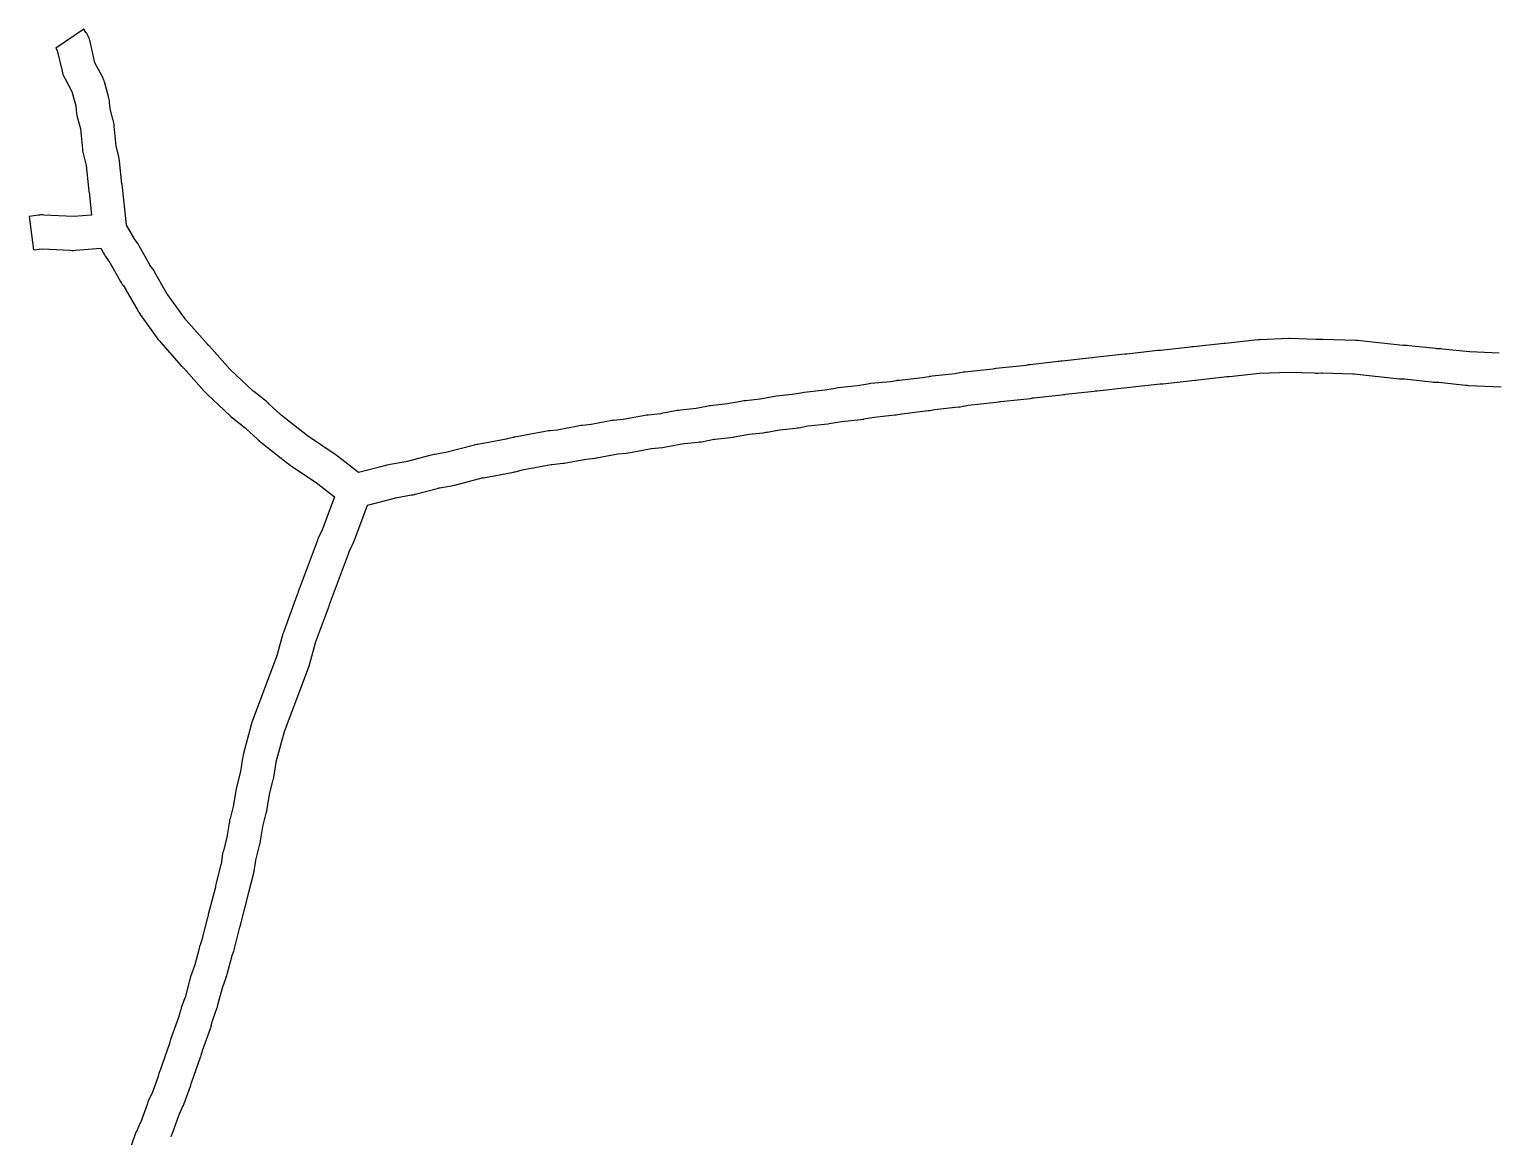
# Model space of a CAD drawing. Extents: x -48 to 255, y 1889 to 2265.
# Drawn here: x 5.3 to 79, y 2096 to 2151.7 of the extents above; entities that cross this region are included whole.
import ezdxf

# ---------------------------------------------------------------- set-up
doc = ezdxf.new("R2010")
doc.units = 0
doc.layers.get('0').update_dxf_attribs({"linetype": 'CONTINUOUS'})

msp = doc.modelspace()

# ---------------------------------------------------------------- linework, layer by layer
at = {"color": 7}
for points in [[(79.186483, 2135.414254), (77.706769, 2135.478866), (77.700152, 2135.478866), (76.343211, 2135.621026), (76.272148, 2135.633929), (76.259245, 2135.633929), (76.252629, 2135.633929), (76.136307, 2135.640545), (76.052308, 2135.640545), (75.994147, 2135.647162), (74.637206, 2135.789322), (74.566143, 2135.802224), (74.55324, 2135.802224), (74.546624, 2135.802224), (74.494914, 2135.802224), (74.462492, 2135.802224), (74.404331, 2135.802224), (74.371909, 2135.808841), (74.346104, 2135.808841), (72.06515, 2136.047936), (72.00699, 2136.054553), (71.981184, 2136.054553), (70.320547, 2136.112713), (70.230096, 2136.112713), (70.029776, 2136.106097), (69.971615, 2136.106097), (68.679289, 2136.151322), (68.614677, 2136.151322), (67.15435, 2136.093161), (67.070351, 2136.093161), (66.902353, 2136.073642), (65.422643, 2135.912095), (65.390221, 2135.912095), (65.364416, 2135.912095), (65.338611, 2135.905478), (63.807204, 2135.73748), (63.781399, 2135.73748), (63.723238, 2135.730863), (63.671528, 2135.724247), (62.159505, 2135.556248), (62.11428, 2135.556248), (62.017345, 2135.549632), (60.453632, 2135.375182), (60.369633, 2135.368566), (60.363016, 2135.368566), (58.812226, 2135.194116), (58.741163, 2135.187499), (58.72826, 2135.187499), (58.721643, 2135.187499), (58.715027, 2135.187499), (58.70841, 2135.187499), (57.215774, 2135.019501), (57.131775, 2135.012885), (57.047776, 2134.999982), (57.015354, 2134.993365), (55.600259, 2134.838303), (55.522711, 2134.831686), (55.503192, 2134.825069), (55.457966, 2134.818453), (55.399806, 2134.80555), (55.393189, 2134.80555), (53.874705, 2134.644003), (53.816544, 2134.631101), (53.784122, 2134.624484), (53.725961, 2134.617867), (52.317327, 2134.462805), (52.233328, 2134.456188), (52.078266, 2134.423766), (52.065363, 2134.423766), (51.890914, 2134.391344), (51.832753, 2134.384728), (50.676119, 2134.255503), (50.59212, 2134.248887), (50.533959, 2134.24227), (50.508154, 2134.235653), (50.191545, 2134.177492), (49.034915, 2134.048268), (48.950916, 2134.041651), (48.892755, 2134.035035), (48.86695, 2134.028418), (48.576179, 2133.976708), (47.589883, 2133.887648), (47.505884, 2133.881031), (47.337885, 2133.848609), (46.91788, 2133.771061), (46.911263, 2133.771061), (45.94848, 2133.667675), (45.864481, 2133.661058), (45.715869, 2133.628637), (45.702967, 2133.628637), (45.270039, 2133.551089), (44.229718, 2133.441251), (44.165106, 2133.428349), (43.628792, 2133.331414), (42.834013, 2133.247415), (42.756465, 2133.240798), (42.736946, 2133.240798), (42.646495, 2133.221279), (42.019718, 2133.104957), (42.013101, 2133.104957), (41.302322, 2133.02741), (41.218322, 2133.020793), (41.198803, 2133.020793), (41.050192, 2132.988371), (40.384644, 2132.865598), (40.378027, 2132.865598), (39.660786, 2132.78805), (39.518626, 2132.775148), (39.492821, 2132.768531), (38.80789, 2132.639307), (38.801273, 2132.639307), (38.025878, 2132.548856), (37.941879, 2132.54224), (37.883718, 2132.535623), (37.857913, 2132.529006), (37.069595, 2132.380395), (37.011434, 2132.373778), (36.384657, 2132.302715), (36.300658, 2132.296098), (36.294041, 2132.296098), (36.132494, 2132.263676), (35.130943, 2132.082743), (34.646319, 2132.031033), (34.588158, 2132.024416), (33.528453, 2131.824095), (33.095522, 2131.77887), (33.011523, 2131.772254), (32.862905, 2131.739832), (32.849969, 2131.739832), (31.809648, 2131.552447), (31.46072, 2131.513673), (31.383182, 2131.507056), (31.363795, 2131.507056), (31.215177, 2131.474634), (29.775176, 2131.212523), (29.691174, 2131.199621), (29.63302, 2131.186718), (29.607181, 2131.180101), (29.309946, 2131.102554), (29.24533, 2131.089651), (27.823772, 2130.824718), (27.77854, 2130.818101), (27.681616, 2130.798582), (27.662229, 2130.791965), (26.279441, 2130.436576), (26.221286, 2130.423673), (25.646202, 2130.313836), (25.626815, 2130.313836), (25.504045, 2130.288031), (25.40712, 2130.262225), (24.269874, 2129.971454), (24.21172, 2129.958552), (23.410478, 2129.80994), (23.268321, 2129.784135), (23.235999, 2129.777519), (23.15847, 2129.752196), (21.827375, 2129.409729), (20.838746, 2130.191585), (20.787053, 2130.224007), (20.767666, 2130.23691), (20.69659, 2130.282135), (19.30734, 2131.219071), (19.275017, 2131.244876), (19.25563, 2131.257778), (17.94392, 2132.2981), (17.892227, 2132.343325), (17.336527, 2132.860255), (17.284834, 2132.911965), (17.278383, 2132.918581), (17.233151, 2132.957355), (17.220216, 2132.970258), (17.200829, 2132.98316), (16.554666, 2133.493629), (16.535279, 2133.506532), (15.372186, 2134.598546), (15.352799, 2134.618066), (14.3254, 2135.774696), (14.286629, 2135.819921), (14.273694, 2135.826538), (14.234923, 2135.871763), (14.228472, 2135.878379), (13.155842, 2137.080245), (13.130004, 2137.112666), (13.104166, 2137.145088), (12.231846, 2138.359872), (12.212459, 2138.385678), (11.585681, 2139.484153), (11.585681, 2139.49077), (11.559843, 2139.529544), (11.546907, 2139.555349), (11.514585, 2139.607059), (11.462892, 2139.671671), (11.340122, 2139.852605), (11.333671, 2139.859221), (10.726278, 2140.931849), (10.70044, 2140.983558), (10.681053, 2141.009364), (10.603515, 2141.119201), (10.597064, 2141.125818), (10.532448, 2141.209817), (10.513061, 2141.248591), (10.487223, 2141.281012), (10.164143, 2141.856097), (10.164143, 2141.862713), (10.164143, 2141.888519), (10.157691, 2141.888519), (10.157691, 2141.920941), (10.15124, 2141.946746), (10.15124, 2141.953362), (10.144789, 2141.998588), (10.144789, 2142.005204), (10.138337, 2142.037626), (9.957413, 2143.749957), (9.957413, 2143.769476), (9.950962, 2143.80825), (9.944511, 2143.834055), (9.944511, 2143.853574), (9.93806, 2143.87938), (9.93806, 2143.892282), (9.93806, 2143.911801), (9.931608, 2143.937607), (9.8153, 2145.081314), (9.8153, 2145.107119), (9.770068, 2145.313891), (9.640834, 2145.82436), (9.543909, 2146.845298), (9.537458, 2146.935748), (9.51162, 2147.071457), (9.505168, 2147.103879), (9.47933, 2147.181427), (9.330712, 2147.724205), (9.304874, 2148.014976), (9.304874, 2148.034496), (9.298423, 2148.086205), (9.298423, 2148.099108), (9.298423, 2148.11201), (9.285487, 2148.183074), (9.272551, 2148.241234), (9.272551, 2148.254137), (9.246713, 2148.331685), (9.046402, 2149.068313), (9.039951, 2149.094118), (9.0335, 2149.119923), (9.020564, 2149.158697), (9.007628, 2149.197471), (8.988241, 2149.236245), (8.968854, 2149.275019), (8.962403, 2149.294538), (8.930081, 2149.352699), (8.574691, 2150.018247), (8.329148, 2151.090878), (8.290378, 2151.258876), (8.186992, 2151.459197), (8.174056, 2151.485002), (8.122363, 2151.549614), (8.018977, 2151.711161), (6.610343, 2150.754838), (6.681419, 2150.651452), (6.920501, 2149.611131), (6.939888, 2149.527132), (6.965726, 2149.443133), (6.991564, 2149.365585), (7.075566, 2149.216974), (7.418033, 2148.583735), (7.611882, 2147.860033), (7.631269, 2147.614487), (7.63772, 2147.536939), (7.63772, 2147.530322), (7.650656, 2147.452775), (7.663592, 2147.388162), (7.670043, 2147.368643), (7.850967, 2146.703095), (7.947892, 2145.69508), (7.954343, 2145.611081), (7.954343, 2145.591561), (7.967279, 2145.526949), (7.980214, 2145.468788), (7.999601, 2145.391241), (8.128832, 2144.861388), (8.251602, 2143.711219), (8.251602, 2143.6917), (8.258053, 2143.652926), (8.27089, 2143.547787), (8.277341, 2143.521982), (8.393649, 2142.365352), (7.495483, 2142.287804), (6.009309, 2142.365352), (5.931771, 2142.371968), (5.92532, 2142.371968), (5.828395, 2142.371968), (5.783163, 2142.365352), (5.763776, 2142.365352), (5.737938, 2142.358735), (5.272701, 2142.300574), (5.485934, 2140.614088), (5.912402, 2140.665798), (7.321036, 2140.594734), (7.346874, 2140.594734), (7.405028, 2140.588118), (7.430867, 2140.588118), (7.514869, 2140.588118), (7.598871, 2140.594734), (8.86535, 2140.69812), (9.007507, 2140.446123), (9.0592, 2140.362124), (9.072136, 2140.336319), (9.104458, 2140.291094), (9.104458, 2140.284477), (9.259537, 2140.064769), (9.265989, 2140.058153), (9.853997, 2139.024292), (9.90569, 2138.940293), (9.918625, 2138.914488), (9.950948, 2138.869263), (9.950948, 2138.862646), (10.002641, 2138.798034), (10.125411, 2138.6171), (10.131862, 2138.610483), (10.726332, 2137.563701), (10.75217, 2137.518476), (10.778008, 2137.479702), (10.849085, 2137.376316), (10.855536, 2137.369699), (11.740779, 2136.129067), (11.773101, 2136.083841), (11.831256, 2136.019229), (11.88941, 2135.954617), (12.916809, 2134.785061), (12.955579, 2134.739836), (12.974966, 2134.726934), (12.994353, 2134.707414), (13.01374, 2134.687895), (13.01374, 2134.681278), (13.020191, 2134.681278), (13.039578, 2134.655473), (14.054054, 2133.518227), (14.099286, 2133.466517), (14.150979, 2133.414808), (14.222055, 2133.350196), (15.378687, 2132.264642), (15.43038, 2132.212933), (15.482073, 2132.167708), (15.495008, 2132.161091), (16.128248, 2131.663544), (16.179941, 2131.618319), (16.729179, 2131.10785), (16.780872, 2131.056141), (16.826104, 2131.017367), (16.832555, 2131.01075), (16.916557, 2130.946138), (18.195948, 2129.939601), (18.254103, 2129.887892), (18.305796, 2129.849118), (18.396259, 2129.790957), (19.772586, 2128.860483), (19.785521, 2128.84758), (20.619071, 2128.194958), (20.037525, 2126.618319), (20.018138, 2126.585898), (20.011686, 2126.566378), (19.804914, 2126.107606), (19.772592, 2126.036542), (19.772592, 2126.029926), (19.759656, 2125.997504), (19.74672, 2125.977984), (19.740269, 2125.958465), (18.796871, 2123.412582), (18.771033, 2123.34797), (18.745195, 2123.276906), (18.745195, 2123.264004), (18.738744, 2123.244484), (18.732292, 2123.231582), (18.08613, 2121.467558), (18.047359, 2121.370623), (18.021521, 2121.29956), (18.021521, 2121.292943), (17.737211, 2120.252622), (17.737211, 2120.246005), (16.496578, 2116.944113), (16.477192, 2116.892404), (16.47074, 2116.866599), (16.43197, 2116.724439), (16.050734, 2115.277034), (16.044282, 2115.264132), (16.031347, 2115.205971), (16.024895, 2115.180166), (15.999057, 2115.038006), (15.895671, 2114.372458), (15.895671, 2114.365841), (15.708283, 2113.6486), (15.701831, 2113.635697), (15.688896, 2113.577537), (15.669509, 2113.493538), (15.656573, 2113.409538), (15.546726, 2112.698759), (15.540275, 2112.672954), (15.365812, 2112.007406), (15.346425, 2111.942793), (15.333489, 2111.865246), (15.320554, 2111.774795), (15.204245, 2111.07048), (15.204245, 2111.063863), (15.029783, 2110.378932), (15.010396, 2110.31432), (14.991009, 2110.236772), (14.991009, 2110.230155), (14.913471, 2109.706764), (14.907019, 2109.693861), (14.674403, 2108.776309), (14.667951, 2108.75679), (14.655016, 2108.692178), (14.635629, 2108.61463), (14.635629, 2108.582208), (14.629177, 2108.556403), (14.267326, 2107.173614), (14.260875, 2107.147809), (14.247939, 2107.083197), (14.228552, 2107.005649), (14.228552, 2106.999032), (14.222101, 2106.960258), (14.222101, 2106.953642), (13.937791, 2105.855166), (13.860253, 2105.629007), (13.853802, 2105.62239), (13.834415, 2105.564229), (13.808577, 2105.486682), (13.78919, 2105.396231), (13.59534, 2104.646681), (13.382107, 2104.03929), (13.36272, 2103.994065), (13.356269, 2103.974546), (13.336882, 2103.903483), (13.323946, 2103.851773), (13.104252, 2103.005301), (13.0978, 2102.985782), (12.916876, 2102.481774), (12.903941, 2102.455969), (12.884554, 2102.391357), (12.858716, 2102.320293), (12.839329, 2102.229843), (12.774713, 2101.990748), (12.380554, 2100.885811), (12.354716, 2100.821199), (12.335329, 2100.750136), (12.322393, 2100.698426), (12.315942, 2100.659652), (12.309491, 2100.64675), (12.303039, 2100.633847), (11.850725, 2099.347983), (11.83779, 2099.322178), (11.792558, 2099.186469), (11.792558, 2099.179853), (11.773171, 2099.102305), (11.760235, 2099.05708), (11.753784, 2099.03756), (11.469474, 2098.242778), (11.463023, 2098.236162), (11.249789, 2097.78385), (11.249789, 2097.777233), (11.223951, 2097.712621), (11.191629, 2097.622171), (10.862087, 2096.704622), (10.855636, 2096.69172), (10.674712, 2096.304024), (10.642389, 2096.245863), (10.635938, 2096.226344), (10.584245, 2096.084184), (10.584245, 2096.071281), (10.32578, 2095.354044)], [(12.399993, 2095.99683), (12.425831, 2096.054991), (12.458153, 2096.126054), (12.458153, 2096.132671), (12.787695, 2097.063145), (12.794146, 2097.076048), (13.000919, 2097.534824), (13.00737, 2097.54144), (13.065524, 2097.670665), (13.065524, 2097.677281), (13.382143, 2098.549601), (13.388595, 2098.569121), (13.388595, 2098.575737), (13.414433, 2098.672672), (13.440271, 2098.769607), (13.879662, 2099.997317), (13.892597, 2100.023122), (13.911984, 2100.087734), (13.918436, 2100.100637), (13.937823, 2100.158798), (13.937823, 2100.165414), (13.95721, 2100.249413), (13.983048, 2100.333412), (14.377207, 2101.438349), (14.403045, 2101.502962), (14.409496, 2101.515864), (14.422432, 2101.574025), (14.435368, 2101.625735), (14.441819, 2101.664508), (14.487051, 2101.826055), (14.726132, 2102.498064), (14.732584, 2102.517584), (14.732584, 2102.5242), (14.758422, 2102.627586), (14.984577, 2103.486984), (15.171966, 2104.010375), (15.178417, 2104.023278), (15.197804, 2104.081439), (15.204255, 2104.100958), (15.223642, 2104.159119), (15.223642, 2104.165736), (15.243029, 2104.249735), (15.449801, 2105.057439), (15.456253, 2105.076959), (15.553177, 2105.33544), (15.572564, 2105.406504), (15.863339, 2106.54375), (15.86979, 2106.556653), (15.882726, 2106.614813), (15.889177, 2106.634333), (15.895628, 2106.673107), (15.90208, 2106.692626), (15.90208, 2106.699243), (15.90208, 2106.705859), (16.296239, 2108.22434), (16.296239, 2108.24386), (16.30269, 2108.276281), (16.309141, 2108.289184), (16.309141, 2108.302087), (16.309141, 2108.308703), (16.541765, 2109.204222), (16.561152, 2109.288221), (16.567603, 2109.30774), (16.580539, 2109.365901), (16.658076, 2109.895753), (16.664528, 2109.908656), (16.851916, 2110.658206), (16.871303, 2110.709916), (16.871303, 2110.722818), (16.877754, 2110.761592), (16.897141, 2110.87143), (16.897141, 2110.890949), (17.01345, 2111.588806), (17.01345, 2111.601709), (17.187912, 2112.273718), (17.207299, 2112.331879), (17.213751, 2112.351398), (17.220202, 2112.409559), (17.220202, 2112.416176), (17.233138, 2112.500175), (17.349446, 2113.223877), (17.349446, 2113.230494), (17.536834, 2113.947735), (17.543286, 2113.960637), (17.556221, 2114.018798), (17.562673, 2114.044603), (17.575608, 2114.102764), (17.588544, 2114.186763), (17.685469, 2114.832924), (17.69192, 2114.858729), (18.099003, 2116.37721), (19.307327, 2119.588639), (19.333165, 2119.646799), (19.359003, 2119.724347), (19.37839, 2119.808346), (19.6627, 2120.848668), (19.6627, 2120.855284), (20.315325, 2122.599925), (20.341163, 2122.664537), (20.341163, 2122.677439), (20.36055, 2122.7356), (20.367001, 2122.755119), (20.373452, 2122.768022), (21.31685, 2125.326824), (21.336237, 2125.37205), (21.342688, 2125.384952), (21.562383, 2125.856651), (21.562383, 2125.863267), (21.620537, 2126.01833), (22.273162, 2127.769431), (23.636565, 2128.124818), (23.662403, 2128.131434), (23.694725, 2128.138051), (24.495967, 2128.286662), (24.579969, 2128.299565), (24.638124, 2128.312467), (24.663962, 2128.319084), (24.670413, 2128.319084), (25.846429, 2128.629242), (25.872268, 2128.635859), (25.90459, 2128.642476), (26.49906, 2128.752313), (26.583062, 2128.765216), (26.641217, 2128.778118), (26.667055, 2128.784735), (28.049843, 2129.140125), (28.075681, 2129.146741), (28.108004, 2129.153358), (29.529561, 2129.418291), (29.613564, 2129.431194), (29.671718, 2129.444096), (29.697556, 2129.450713), (30.001253, 2129.528261), (30.027091, 2129.534877), (30.059414, 2129.541494), (31.506818, 2129.812878), (31.55205, 2129.819495), (31.564986, 2129.819495), (31.959145, 2129.86472), (32.107763, 2129.884239), (32.120698, 2129.884239), (32.16593, 2129.890856), (33.264407, 2130.091177), (33.742566, 2130.142886), (33.800727, 2130.155789), (34.866894, 2130.349625), (35.293363, 2130.394851), (35.377363, 2130.401467), (35.500136, 2130.427272), (36.546918, 2130.614658), (36.553535, 2130.614658), (37.115697, 2130.67927), (37.199696, 2130.685886), (37.283695, 2130.698789), (38.181863, 2130.866787), (38.18848, 2130.866787), (38.899256, 2130.944335), (38.970353, 2130.950952), (38.983255, 2130.950952), (39.067255, 2130.963854), (39.706954, 2131.086627), (39.745728, 2131.093244), (39.765248, 2131.093244), (40.540643, 2131.183694), (40.682803, 2131.196597), (40.708608, 2131.203214), (41.464619, 2131.338922), (41.471236, 2131.338922), (42.156174, 2131.41647), (42.175694, 2131.41647), (42.304918, 2131.435989), (42.31782, 2131.435989), (42.375981, 2131.448892), (43.002759, 2131.558729), (43.009375, 2131.558729), (43.797693, 2131.64918), (43.881692, 2131.655796), (43.965691, 2131.668699), (44.443851, 2131.759149), (45.432479, 2131.868987), (45.503543, 2131.875603), (45.516445, 2131.875603), (45.600444, 2131.888506), (46.117375, 2131.978956), (46.123991, 2131.978956), (47.073849, 2132.088794), (47.216009, 2132.101696), (47.241814, 2132.108313), (47.752283, 2132.198763), (48.799069, 2132.315085), (48.85723, 2132.321702), (49.128614, 2132.373411), (49.141517, 2132.373411), (50.336917, 2132.50912), (50.356437, 2132.50912), (50.485661, 2132.528639), (50.498563, 2132.528639), (50.563176, 2132.541542), (50.724722, 2132.573963), (50.782883, 2132.58058), (51.997671, 2132.716289), (52.08167, 2132.722906), (52.236732, 2132.755327), (52.249635, 2132.755327), (52.424084, 2132.787749), (52.482245, 2132.794366), (53.890879, 2132.949428), (54.03949, 2132.968948), (54.097651, 2132.98185), (54.104268, 2132.98185), (55.616291, 2133.143397), (55.680903, 2133.1563), (55.706708, 2133.162916), (55.77132, 2133.169533), (55.777937, 2133.169533), (57.18011, 2133.324596), (57.264109, 2133.331212), (57.348108, 2133.344115), (57.373913, 2133.350732), (57.38053, 2133.350732), (58.821473, 2133.512279), (58.892536, 2133.518895), (58.905439, 2133.518895), (58.970051, 2133.525512), (60.469148, 2133.69351), (60.611308, 2133.706413), (62.142715, 2133.874411), (62.200876, 2133.881028), (62.213779, 2133.881028), (62.271939, 2133.881028), (63.874423, 2134.061961), (63.906845, 2134.061961), (63.939267, 2134.061961), (65.490054, 2134.236411), (65.522476, 2134.236411), (65.580636, 2134.243028), (65.632346, 2134.249644), (67.137905, 2134.417642), (68.648323, 2134.469183), (69.882494, 2134.423958), (69.966493, 2134.417341), (69.97311, 2134.417341), (70.031271, 2134.417341), (70.057076, 2134.417341), (70.069979, 2134.417341), (70.257364, 2134.430244), (70.315525, 2134.430244), (71.827548, 2134.378567), (71.89216, 2134.371951), (74.166653, 2134.132856), (74.257103, 2134.126239), (74.425101, 2134.119623), (74.431718, 2134.119623), (75.782197, 2133.977463), (75.872648, 2133.96456), (75.988969, 2133.957943), (76.07942, 2133.957943), (76.131129, 2133.951327), (76.144032, 2133.951327), (77.48805, 2133.815618), (77.578501, 2133.802716), (77.63021, 2133.796099), (77.662632, 2133.796099), (79.284503, 2133.725035)]]:
    msp.add_lwpolyline(points, dxfattribs=at)

doc.saveas('drawing.dxf')
